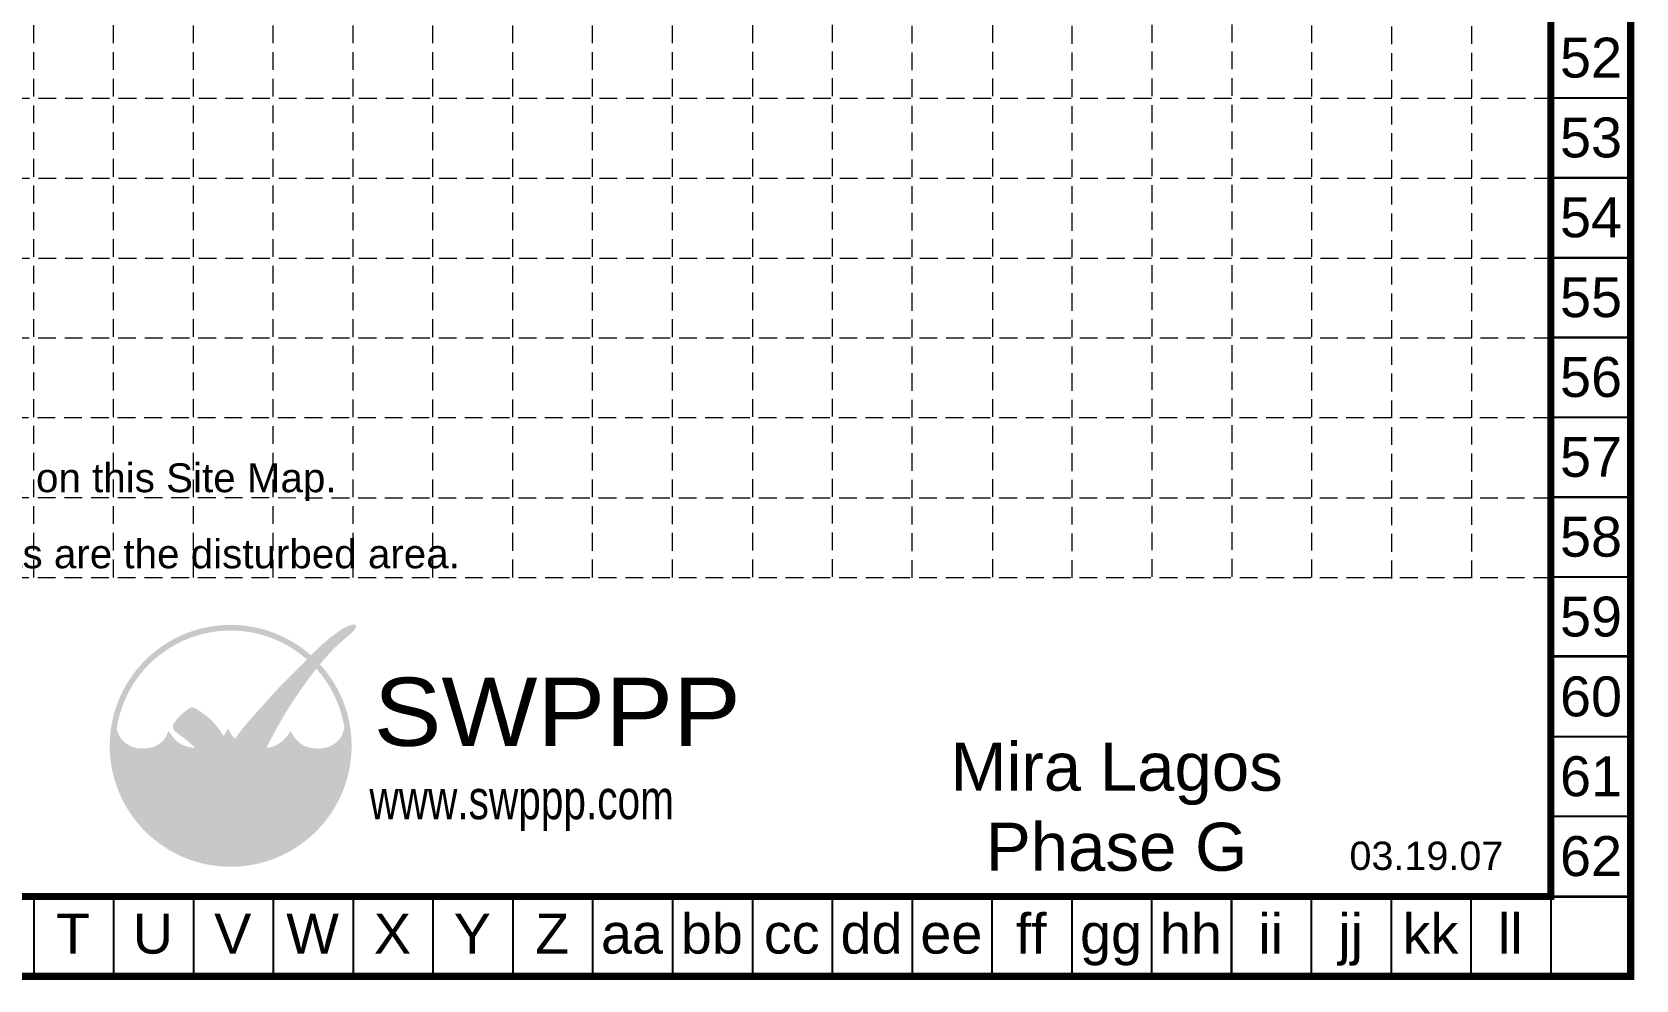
# Model space of a CAD drawing. Extents: x 2138193 to 2139991, y 332071 to 334944.
# Drawn here: x 2139091 to 2139991, y 332071 to 332603 of the extents above; entities that cross this region are included whole.
import ezdxf
from ezdxf.enums import TextEntityAlignment as Align

# ---------------------------------------------------------------- set-up
doc = ezdxf.new("R2010")
doc.units = 0
doc.header["$LTSCALE"] = 100
doc.header["$MEASUREMENT"] = 0
doc.linetypes.add('DASHED', pattern=[0.75, 0.5, -0.25])
doc.linetypes.add('HIDDEN', pattern=[0.375, 0.25, -0.125])
for name, color, linetype in [('BASE', 7, 'Continuous'), ('C-STRM-PVC-INLET-N', 7, 'Continuous'), ('GRID', 254, 'DASHED'), ('LOGO', 7, 'Continuous')]:
    doc.layers.add(name, color=color, linetype=linetype)
doc.styles.add("L200'", font='ARIAL.TTF', dxfattribs={"height": 0.001969})
doc.styles.add('LOGO1', font='ROCKEB.TTF', dxfattribs={"height": 25})
doc.styles.get("Standard").update_dxf_attribs({"font": 'ARIAL.TTF'})

# ---------------------------------------------------------------- blocks, each defined once
blk = doc.blocks.new('new logo')
at = {"layer": 'LOGO'}
h = blk.add_hatch(color=170, dxfattribs=at)
h.paths.add_polyline_path([(67.43, 44.06), (66.82, 44.7), (66.35, 45.25), (65.96, 45.76), (65.54, 46.4), (65.09, 47.19), (64.7, 47.94), (64.44, 48.47), (64.18, 49.02), (63.92, 49.58), (63.67, 50.15), (63.31, 50.99), (62.9, 52), (62.6, 52.78), (62.42, 53.27), (62.25, 53.75), (62.07, 54.23), (61.88, 54.72), (61.69, 55.22), (61.48, 55.74), (61.26, 56.27), (61.03, 56.81), (60.78, 57.37), (60.52, 57.93), (60.25, 58.5), (59.96, 59.07), (59.66, 59.64), (59.34, 60.2), (59.02, 60.77), (58.68, 61.32), (58.34, 61.87), (57.99, 62.4), (57.64, 62.91), (57.29, 63.4), (56.95, 63.87), (56.61, 64.32), (56.27, 64.74), (55.93, 65.14), (55.58, 65.53), (55.23, 65.91), (54.91, 66.23), (53.98, 66.22), (52.92, 66.33), (52.05, 66.5), (51.45, 66.64), (50.85, 66.81), (50.26, 67.01), (49.41, 67.35), (48.33, 67.91), (47.34, 68.56), (46.46, 69.26), (45.69, 70.02), (45.01, 70.79), (44.44, 71.52), (43.98, 72.16), (43.6, 72.69), (43.42, 72.95), (43.25, 73.18), (43.1, 73.38), (42.96, 73.53), (42.85, 73.65), (42.75, 73.73), (42.66, 73.76), (42.59, 73.76), (42.53, 73.71), (42.48, 73.63), (42.43, 73.52), (42.38, 73.38), (42.33, 73.22), (42.19, 72.76), (41.96, 72.1), (41.67, 71.46), (41.36, 70.91), (40.98, 70.34), (40.53, 69.77), (40.01, 69.21), (39.42, 68.67), (38.77, 68.17), (38.06, 67.7), (37.31, 67.27), (36.53, 66.9), (35.73, 66.59), (34.88, 66.34), (33.96, 66.14), (32.97, 65.99), (31.89, 65.9), (30.76, 65.86), (29.65, 65.89), (28.59, 65.97), (27.62, 66.13), (26.71, 66.36), (25.83, 66.67), (24.95, 67.08), (24.08, 67.58), (23.21, 68.18), (22.36, 68.88), (21.76, 69.47), (21.37, 69.89), (20.98, 70.36), (20.61, 70.88), (20.24, 71.46), (19.89, 72.13), (19.54, 72.89), (19.19, 73.77), (18.85, 74.77, -0.595729), (106.28, 106.77), (106.97, 107.48), (107.53, 108.05), (108.12, 108.64, 37.93689), (112.29, 104.53), (112.05, 104.24), (111.57, 103.66), (111.09, 103.06), (110.61, 102.47, -0.146449), (123.57, 75.01), (123.33, 74.47), (123.13, 73.97), (122.94, 73.5), (122.77, 73.07), (122.51, 72.4), (122.22, 71.72), (121.9, 71.1), (121.52, 70.53), (121.11, 70), (120.66, 69.51), (120.15, 69.03), (119.62, 68.57), (119.04, 68.14), (118.44, 67.73), (117.81, 67.36), (117.15, 67.03), (116.47, 66.74), (115.76, 66.49), (115.03, 66.28), (114.28, 66.11), (113.5, 65.97), (112.72, 65.88), (111.92, 65.82), (111.11, 65.8), (110.29, 65.82), (109.44, 65.89), (108.56, 66.01), (107.66, 66.19), (106.75, 66.43), (105.88, 66.73), (105.05, 67.1), (104.26, 67.53), (103.5, 68.04), (102.78, 68.61), (102.07, 69.26), (101.4, 69.96), (100.78, 70.68), (100.24, 71.38), (99.83, 72.02), (99.55, 72.52), (99.4, 72.79), (99.26, 73.03), (99.13, 73.24), (99.02, 73.4), (98.92, 73.52), (98.82, 73.58), (98.72, 73.6), (98.63, 73.58), (98.54, 73.51), (98.45, 73.42), (98.36, 73.3), (98.26, 73.16), (98.17, 73), (98.06, 72.83), (97.8, 72.39), (97.42, 71.81), (96.93, 71.14), (96.41, 70.55), (95.93, 70.06), (95.41, 69.58), (94.84, 69.11), (94.21, 68.65), (93.52, 68.19), (92.75, 67.74), (91.9, 67.28), (90.95, 66.85), (90.08, 66.57), (89.39, 66.39), (88.62, 66.22), (87.78, 66.08), (87.59, 65.61), (87.38, 65.07), (87.13, 64.45), (86.86, 63.76), (86.57, 63), (86.26, 62.19), (85.94, 61.33), (85.6, 60.44), (85.25, 59.53), (84.91, 58.59), (84.56, 57.66), (84.21, 56.72), (83.87, 55.8), (83.53, 54.89), (83.21, 54.02), (82.9, 53.18), (82.61, 52.38), (82.34, 51.64), (82.09, 50.96), (81.86, 50.33), (81.65, 49.76), (81.33, 48.95), (80.94, 48.06), (80.54, 47.29), (80.1, 46.58), (79.62, 45.94), (79.13, 45.36), (78.61, 44.81), (78.1, 44.32), (77.57, 43.87), (77.04, 43.47), (76.48, 43.12), (75.9, 42.81), (75.31, 42.55), (74.58, 42.28), (73.74, 42.05), (72.97, 41.94), (72.25, 41.93), (71.55, 42.04), (70.87, 42.22), (70.06, 42.5), (69.36, 42.77), (68.67, 43.11), (68.04, 43.53)])
h.paths.add_polyline_path([(71.76, 72.04), (70.7, 73.9), (70.07, 75.23), (69.69, 74.29), (68.67, 72.59), (67.85, 71.67), (67.95, 71.51), (68.11, 71.24), (68.27, 70.99), (68.41, 70.76), (68.55, 70.55), (68.68, 70.37), (68.8, 70.21), (68.92, 70.07), (69.04, 69.95), (69.15, 69.84), (69.26, 69.75), (69.37, 69.67), (69.48, 69.59), (69.59, 69.52), (69.7, 69.46), (69.82, 69.41), (69.94, 69.36), (70.05, 69.32), (70.17, 69.28), (70.29, 69.25), (70.41, 69.22), (70.53, 69.2), (70.64, 69.18), (70.76, 69.17), (70.88, 69.16), (71, 69.15), (71.11, 69.15), (71.22, 69.16), (71.33, 69.17), (71.44, 69.19), (71.54, 69.21), (71.64, 69.24), (71.74, 69.27), (71.84, 69.31), (71.94, 69.35), (72.04, 69.4), (72.14, 69.45), (72.24, 69.51), (72.35, 69.58), (72.45, 69.65), (72.56, 69.72), (72.67, 69.81), (72.78, 69.9), (72.89, 70), (73, 70.1), (73.11, 70.21), (73.22, 70.34), (73.3, 70.42), (72.52, 71.08)], flags=17)
blk.add_hatch(color=240, dxfattribs=at).paths.add_polyline_path([(117.73, 117.3), (118.86, 118.16), (119.82, 118.88), (120.63, 119.47), (121.31, 119.95), (121.89, 120.34), (122.37, 120.64), (122.78, 120.89), (123.13, 121.1), (123.45, 121.27), (123.73, 121.42), (123.99, 121.55), (124.22, 121.67), (124.44, 121.77), (124.65, 121.85), (124.84, 121.93), (125.03, 122.01), (125.21, 122.09), (125.4, 122.16), (125.58, 122.23), (125.76, 122.3), (125.93, 122.37), (126.1, 122.44), (126.26, 122.49), (126.41, 122.55), (126.56, 122.6), (126.69, 122.64), (126.82, 122.67), (126.95, 122.71), (127.06, 122.73), (127.18, 122.76), (127.29, 122.78), (127.39, 122.79), (127.5, 122.8), (127.6, 122.81), (127.7, 122.82), (127.79, 122.82), (127.89, 122.82), (127.98, 122.82), (128.06, 122.81), (128.14, 122.8), (128.22, 122.79), (128.29, 122.78), (128.35, 122.76), (128.42, 122.74), (128.47, 122.72), (128.52, 122.7), (128.57, 122.67), (128.62, 122.64), (128.65, 122.61), (128.69, 122.57), (128.72, 122.53), (128.75, 122.49), (128.77, 122.44), (128.79, 122.39), (128.81, 122.34), (128.82, 122.28), (128.83, 122.21), (128.84, 122.14), (128.84, 122.07), (128.84, 122), (128.83, 121.92), (128.82, 121.84), (128.81, 121.76), (128.79, 121.68), (128.77, 121.6), (128.74, 121.52), (128.7, 121.44), (128.66, 121.35), (128.61, 121.26), (128.56, 121.16), (128.5, 121.06), (128.43, 120.95), (128.35, 120.83), (128.27, 120.7), (128.18, 120.57), (128.08, 120.42), (127.96, 120.27), (127.85, 120.12), (127.71, 119.96), (127.57, 119.79), (127.42, 119.62), (127.25, 119.44), (127.06, 119.24), (126.84, 119.03), (126.58, 118.79), (126.28, 118.52), (125.94, 118.21), (125.54, 117.86), (125.08, 117.47), (124.58, 117.04), (124.04, 116.57), (123.48, 116.08), (122.89, 115.57), (122.3, 115.05), (121.71, 114.53), (121.13, 114.01), (120.58, 113.5), (120.04, 112.99), (119.52, 112.49), (119.01, 111.99), (118.51, 111.49), (118.02, 110.99), (117.53, 110.47), (117.03, 109.94), (116.53, 109.4), (116.03, 108.85), (115.52, 108.29), (115.02, 107.71), (114.51, 107.14), (114.01, 106.56), (113.51, 105.98), (113.02, 105.4), (112.54, 104.82), (112.05, 104.24), (111.57, 103.66), (111.09, 103.06), (110.59, 102.44), (110.09, 101.8), (109.56, 101.13), (109.02, 100.43), (108.45, 99.68), (107.87, 98.9), (107.27, 98.1), (106.66, 97.27), (106.04, 96.43), (105.43, 95.59), (104.82, 94.74), (104.23, 93.91), (103.65, 93.08), (103.08, 92.27), (102.52, 91.46), (101.97, 90.65), (101.42, 89.84), (100.87, 89.01), (100.32, 88.18), (99.77, 87.33), (99.2, 86.45), (98.63, 85.56), (98.06, 84.66), (97.5, 83.76), (96.94, 82.87), (96.4, 81.99), (95.88, 81.13), (95.38, 80.29), (94.91, 79.49), (94.46, 78.72), (94.03, 77.96), (93.61, 77.23), (93.21, 76.5), (92.81, 75.77), (92.41, 75.04), (92.01, 74.29), (91.6, 73.54), (91.18, 72.77), (90.78, 72.02), (90.38, 71.27), (90, 70.56), (89.64, 69.88), (89.31, 69.25), (89.01, 68.69), (88.75, 68.19), (88.53, 67.74), (88.33, 67.32), (88.15, 66.92), (87.97, 66.52), (87.78, 66.08), (87.59, 65.61), (87.38, 65.07), (87.13, 64.45), (86.86, 63.76), (86.57, 63), (86.26, 62.19), (85.94, 61.33), (85.6, 60.44), (85.25, 59.53), (84.91, 58.59), (84.56, 57.66), (84.21, 56.72), (83.87, 55.8), (83.53, 54.89), (83.21, 54.02), (82.9, 53.18), (82.61, 52.38), (82.34, 51.64), (82.09, 50.96), (81.86, 50.33), (81.65, 49.76), (81.44, 49.23), (81.24, 48.75), (81.04, 48.29), (80.84, 47.87), (80.64, 47.48), (80.43, 47.11), (80.2, 46.75), (79.97, 46.41), (79.73, 46.09), (79.49, 45.78), (79.24, 45.49), (78.99, 45.21), (78.74, 44.95), (78.48, 44.69), (78.23, 44.45), (77.97, 44.21), (77.71, 43.99), (77.44, 43.78), (77.17, 43.58), (76.9, 43.39), (76.62, 43.21), (76.33, 43.04), (76.04, 42.89), (75.75, 42.75), (75.45, 42.62), (75.16, 42.5), (74.87, 42.39), (74.58, 42.29), (74.3, 42.2), (74.02, 42.13), (73.75, 42.07), (73.49, 42.02), (73.23, 41.98), (72.98, 41.95), (72.73, 41.94), (72.49, 41.93), (72.24, 41.94), (72.01, 41.97), (71.77, 42), (71.53, 42.05), (71.3, 42.11), (71.06, 42.17), (70.83, 42.24), (70.59, 42.32), (70.35, 42.4), (70.12, 42.48), (69.88, 42.57), (69.64, 42.66), (69.4, 42.76), (69.16, 42.87), (68.93, 42.98), (68.69, 43.11), (68.47, 43.25), (68.25, 43.39), (68.04, 43.55), (67.83, 43.72), (67.62, 43.9), (67.42, 44.09), (67.22, 44.28), (67.03, 44.49), (66.83, 44.69), (66.64, 44.9), (66.45, 45.13), (66.26, 45.36), (66.06, 45.62), (65.86, 45.91), (65.65, 46.23), (65.43, 46.59), (65.2, 47), (64.96, 47.45), (64.7, 47.94), (64.44, 48.47), (64.18, 49.02), (63.92, 49.58), (63.67, 50.15), (63.43, 50.71), (63.2, 51.26), (62.99, 51.78), (62.79, 52.29), (62.6, 52.78), (62.42, 53.27), (62.25, 53.75), (62.07, 54.23), (61.88, 54.72), (61.69, 55.22), (61.48, 55.74), (61.26, 56.27), (61.03, 56.81), (60.78, 57.37), (60.52, 57.93), (60.25, 58.5), (59.96, 59.07), (59.66, 59.64), (59.34, 60.2), (59.02, 60.77), (58.68, 61.32), (58.34, 61.87), (57.99, 62.4), (57.64, 62.91), (57.29, 63.4), (56.95, 63.87), (56.61, 64.32), (56.27, 64.74), (55.93, 65.14), (55.58, 65.53), (55.23, 65.91), (54.86, 66.28), (54.49, 66.65), (54.09, 67.01), (53.68, 67.39), (53.25, 67.76), (52.81, 68.14), (52.35, 68.52), (51.89, 68.9), (51.42, 69.28), (50.95, 69.66), (50.48, 70.04), (50.01, 70.41), (49.54, 70.78), (49.09, 71.13), (48.65, 71.47), (48.24, 71.8), (47.84, 72.11), (47.47, 72.4), (47.14, 72.66), (46.83, 72.9), (46.56, 73.11), (46.32, 73.3), (46.11, 73.47), (45.92, 73.63), (45.75, 73.78), (45.6, 73.92), (45.46, 74.05), (45.34, 74.18), (45.23, 74.31), (45.13, 74.44), (45.04, 74.56), (44.96, 74.69), (44.9, 74.82), (44.84, 74.96), (44.8, 75.1), (44.76, 75.24), (44.73, 75.39), (44.72, 75.54), (44.71, 75.69), (44.7, 75.84), (44.71, 75.99), (44.72, 76.15), (44.75, 76.3), (44.78, 76.45), (44.81, 76.6), (44.86, 76.75), (44.92, 76.9), (44.99, 77.06), (45.07, 77.23), (45.17, 77.4), (45.29, 77.59), (45.42, 77.8), (45.57, 78.01), (45.73, 78.24), (45.91, 78.48), (46.11, 78.73), (46.32, 78.99), (46.55, 79.26), (46.8, 79.54), (47.06, 79.83), (47.33, 80.13), (47.62, 80.43), (47.91, 80.73), (48.21, 81.04), (48.52, 81.34), (48.84, 81.64), (49.16, 81.93), (49.48, 82.21), (49.79, 82.48), (50.1, 82.74), (50.41, 82.98), (50.7, 83.21), (50.98, 83.42), (51.24, 83.62), (51.49, 83.79), (51.7, 83.95), (51.9, 84.08), (52.08, 84.19), (52.25, 84.29), (52.4, 84.38), (52.55, 84.45), (52.68, 84.51), (52.82, 84.56), (52.95, 84.61), (53.08, 84.64), (53.21, 84.67), (53.34, 84.69), (53.47, 84.7), (53.6, 84.7), (53.72, 84.69), (53.85, 84.68), (53.97, 84.65), (54.1, 84.62), (54.22, 84.58), (54.35, 84.54), (54.48, 84.48), (54.61, 84.43), (54.74, 84.36), (54.88, 84.3), (55.02, 84.23), (55.17, 84.15), (55.34, 84.06), (55.51, 83.97), (55.7, 83.86), (55.91, 83.73), (56.14, 83.59), (56.4, 83.42), (56.68, 83.23), (56.99, 83.01), (57.32, 82.78), (57.67, 82.53), (58.03, 82.27), (58.4, 81.99), (58.79, 81.71), (59.18, 81.42), (59.57, 81.13), (59.97, 80.83), (60.37, 80.53), (60.76, 80.22), (61.15, 79.91), (61.54, 79.59), (61.91, 79.27), (62.28, 78.93), (62.64, 78.6), (62.98, 78.25), (63.32, 77.9), (63.65, 77.54), (63.97, 77.17), (64.29, 76.79), (64.6, 76.4), (64.91, 76.01), (65.22, 75.6), (65.52, 75.19), (65.82, 74.78), (66.11, 74.37), (66.39, 73.96), (66.66, 73.57), (66.91, 73.18), (67.15, 72.81), (67.37, 72.45), (67.58, 72.12), (67.77, 71.8), (67.95, 71.51), (68.11, 71.24), (68.27, 70.99), (68.41, 70.76), (68.55, 70.55), (68.68, 70.37), (68.8, 70.21), (68.92, 70.07), (69.04, 69.95), (69.15, 69.84), (69.26, 69.75), (69.37, 69.67), (69.48, 69.59), (69.59, 69.52), (69.7, 69.46), (69.82, 69.41), (69.94, 69.36), (70.05, 69.32), (70.17, 69.28), (70.29, 69.25), (70.41, 69.22), (70.53, 69.2), (70.64, 69.18), (70.76, 69.17), (70.88, 69.16), (71, 69.15), (71.11, 69.15), (71.22, 69.16), (71.33, 69.17), (71.44, 69.19), (71.54, 69.21), (71.64, 69.24), (71.74, 69.27), (71.84, 69.31), (71.94, 69.35), (72.04, 69.4), (72.14, 69.45), (72.24, 69.51), (72.35, 69.58), (72.45, 69.65), (72.56, 69.72), (72.67, 69.81), (72.78, 69.9), (72.89, 70), (73, 70.1), (73.11, 70.21), (73.22, 70.34), (73.34, 70.47), (73.46, 70.61), (73.58, 70.77), (73.72, 70.94), (73.85, 71.12), (74, 71.32), (74.15, 71.53), (74.32, 71.77), (74.5, 72.01), (74.68, 72.27), (74.88, 72.55), (75.09, 72.84), (75.32, 73.15), (75.56, 73.46), (75.82, 73.79), (76.09, 74.14), (76.37, 74.49), (76.67, 74.87), (76.99, 75.25), (77.32, 75.65), (77.66, 76.07), (78.02, 76.5), (78.39, 76.95), (78.77, 77.42), (79.18, 77.91), (79.6, 78.4), (80.03, 78.92), (80.49, 79.45), (80.96, 80), (81.46, 80.56), (81.97, 81.13), (82.5, 81.72), (83.04, 82.31), (83.59, 82.91), (84.14, 83.51), (84.68, 84.1), (85.22, 84.68), (85.74, 85.25), (86.24, 85.81), (86.73, 86.35), (87.2, 86.89), (87.67, 87.41), (88.13, 87.94), (88.59, 88.46), (89.06, 88.98), (89.53, 89.52), (90.01, 90.05), (90.5, 90.6), (91, 91.16), (91.52, 91.73), (92.06, 92.31), (92.61, 92.9), (93.18, 93.5), (93.77, 94.12), (94.38, 94.75), (95.01, 95.39), (95.64, 96.03), (96.28, 96.68), (96.92, 97.32), (97.56, 97.96), (98.19, 98.58), (98.8, 99.19), (99.39, 99.77), (99.96, 100.34), (100.52, 100.9), (101.07, 101.45), (101.61, 101.98), (102.14, 102.52), (102.66, 103.05), (103.19, 103.59), (103.72, 104.13), (104.25, 104.67), (104.78, 105.23), (105.32, 105.78), (105.86, 106.34), (106.41, 106.91), (106.97, 107.48), (107.53, 108.05), (108.11, 108.62), (108.69, 109.2), (109.27, 109.77), (109.86, 110.34), (110.45, 110.91), (111.04, 111.47), (111.62, 112.02), (112.2, 112.56), (112.77, 113.1), (113.35, 113.62), (113.95, 114.16), (114.58, 114.71), (115.26, 115.3), (116.01, 115.91), (116.82, 116.58)])
at = {"layer": 'LOGO', "style": 'LOGO1'}
for s, height, width, p in [('SWPPP', 31.324, 1.115, (136.96, 67.05)), ('www.swppp.com', 18.1118, 0.77, (135.01, 33.35))]:
    blk.add_text(s, height=height, dxfattribs=dict(at, width=width)).set_placement(p)

msp = doc.modelspace()

# ---------------------------------------------------------------- linework, layer by layer
at = {"layer": 'BASE'}
for p, q in [((2139988.37, 332072.69), (2139988.37, 334942.37)), ((2139943.53, 332117.53), (2139943.53, 334897.53)), ((2139988.37, 332565.92), (2139943.53, 332565.92)), ((2139988.37, 332521.08), (2139943.53, 332521.08)), ((2139988.37, 332476.24), (2139943.53, 332476.24)), ((2139988.37, 332431.4), (2139943.53, 332431.4)), ((2139988.37, 332386.56), (2139943.53, 332386.56)), ((2139988.37, 332341.72), (2139943.53, 332341.72)), ((2139988.37, 332296.88), (2139943.53, 332296.88)), ((2139988.37, 332252.04), (2139943.53, 332252.04)), ((2139988.37, 332207.21), (2139943.53, 332207.21)), ((2139988.37, 332162.37), (2139943.53, 332162.37)), ((2138239.66, 332117.53), (2139943.53, 332117.53)), ((2139091.6, 332117.53), (2139091.6, 332072.69)), ((2139136.43, 332117.53), (2139136.43, 332072.69)), ((2139181.27, 332117.53), (2139181.27, 332072.69)), ((2139226.11, 332117.53), (2139226.11, 332072.69)), ((2139270.95, 332117.53), (2139270.95, 332072.69)), ((2139315.79, 332117.53), (2139315.79, 332072.69)), ((2139360.63, 332117.53), (2139360.63, 332072.69)), ((2139405.47, 332117.53), (2139405.47, 332072.69)), ((2139450.31, 332117.53), (2139450.31, 332072.69)), ((2139495.14, 332117.53), (2139495.14, 332072.69)), ((2139539.98, 332117.53), (2139539.98, 332072.69)), ((2139584.82, 332117.53), (2139584.82, 332072.69)), ((2139629.66, 332117.53), (2139629.66, 332072.69)), ((2139674.5, 332117.53), (2139674.5, 332072.69)), ((2139719.34, 332117.53), (2139719.34, 332072.69)), ((2139764.18, 332117.53), (2139764.18, 332072.69)), ((2139809.02, 332117.53), (2139809.02, 332072.69)), ((2139853.85, 332117.53), (2139853.85, 332072.69)), ((2139898.69, 332117.53), (2139898.69, 332072.69)), ((2139943.53, 332117.53), (2139943.53, 332072.69)), ((2139988.37, 332117.53), (2139943.53, 332117.53)), ((2138194.82, 332072.69), (2139988.37, 332072.69))]:
    msp.add_line(p, q, dxfattribs=at)
at = {"layer": 'BASE', "color": 7, "ltscale": 10, "const_width": 1}
for points in [[(2139987.9, 332565.97), (2139944.52, 332565.97)], [(2139987.9, 332521), (2139944.52, 332521)], [(2139987.9, 332476.11), (2139944.52, 332476.11)], [(2139987.9, 332431.3), (2139944.52, 332431.3)], [(2139987.9, 332386.48), (2139944.52, 332386.48)], [(2139987.9, 332341.66), (2139944.52, 332341.66)], [(2139987.9, 332296.84), (2139944.52, 332296.84)], [(2139987.9, 332252.69), (2139944.52, 332252.69)], [(2139987.9, 332207.26), (2139944.52, 332207.26)], [(2139987.9, 332162.55), (2139944.52, 332162.55)], [(2139091.62, 332073.24), (2139091.62, 332116.62)], [(2139136.52, 332073.24), (2139136.52, 332116.62)], [(2139181.33, 332073.24), (2139181.33, 332116.62)], [(2139226.14, 332073.24), (2139226.14, 332116.62)], [(2139270.97, 332073.24), (2139270.97, 332116.62)], [(2139315.8, 332073.24), (2139315.8, 332116.62)], [(2139360.76, 332073.24), (2139360.76, 332116.62)], [(2139405.62, 332073.24), (2139405.62, 332116.62)], [(2139450.4, 332073.24), (2139450.4, 332116.62)], [(2139495.24, 332073.24), (2139495.24, 332116.62)], [(2139540, 332073.24), (2139540, 332116.62)], [(2139584.9, 332073.24), (2139584.9, 332116.62)], [(2139629.69, 332073.24), (2139629.69, 332116.62)], [(2139674.59, 332073.24), (2139674.59, 332116.62)], [(2139719.33, 332073.24), (2139719.33, 332116.62)], [(2139764.14, 332073.24), (2139764.14, 332116.62)], [(2139809, 332073.24), (2139809, 332116.62)], [(2139853.88, 332073.24), (2139853.88, 332116.62)], [(2139898.74, 332073.24), (2139898.74, 332116.62)], [(2139943.66, 332073.24), (2139943.66, 332116.62)], [(2139987.9, 332117.12), (2139944.52, 332117.12)]]:
    msp.add_lwpolyline(points, dxfattribs=at)
at = {"layer": 'C-STRM-PVC-INLET-N', "ltscale": 10, "const_width": 4}
msp.add_lwpolyline([(2139988.33, 334942.35), (2139988.37, 332072.69), (2138194.82, 332072.69), (2138194.82, 334942.37), (2139989.32, 334942.33)], dxfattribs=at)
msp.add_lwpolyline([(2138239.62, 334897.62), (2139943.53, 334897.53), (2139943.53, 332117.52), (2138239.66, 332117.53)], close=True, dxfattribs=at)
at = {"layer": 'GRID', "color": 252, "linetype": 'HIDDEN', "lineweight": 0, "ltscale": 0.4}
for p, q in [((2139091.6, 332296.76), (2139091.6, 334897.53)), ((2139136.43, 332296.76), (2139136.43, 334897.53)), ((2139181.27, 332296.75), (2139181.27, 334897.53)), ((2139226.11, 332296.74), (2139226.11, 334897.53)), ((2139270.95, 332296.73), (2139270.95, 334897.53)), ((2139315.79, 332296.73), (2139315.79, 334897.53)), ((2139360.63, 332296.72), (2139360.63, 334897.53)), ((2139405.47, 332296.71), (2139405.47, 334897.53)), ((2139450.31, 332296.71), (2139450.31, 334897.53)), ((2139495.36, 332296.81), (2139495.14, 334897.53)), ((2139540.15, 332297.03), (2139539.98, 334897.53)), ((2139584.95, 332296.49), (2139584.82, 334897.53)), ((2139630.2, 332296.9), (2139629.86, 334898.54)), ((2139674.8, 332296.44), (2139674.7, 334898.54)), ((2139719.68, 332296.99), (2139719.54, 334898.54)), ((2139764.6, 332297.14), (2139764.38, 334898.54)), ((2139809.35, 332296.75), (2139809.21, 334898.54)), ((2139854.29, 332296.16), (2139854.05, 334898.54)), ((2139899.15, 332296.28), (2139898.89, 334898.54)), ((2138239.23, 332565.77), (2139943.11, 332565.77)), ((2138239.23, 332520.93), (2139943.11, 332520.93)), ((2138239.23, 332476.09), (2139943.11, 332476.09)), ((2138239, 332431.28), (2139941.68, 332431.19)), ((2138238.68, 332386.32), (2139941.68, 332386.62)), ((2138238.83, 332341.58), (2139941.85, 332341.46)), ((2138238.83, 332296.9), (2139941.79, 332296.63))]:
    msp.add_line(p, q, dxfattribs=at)

# ---------------------------------------------------------------- block references
at = {"layer": 'GRID', "xscale": 1.222222171511912, "yscale": 1.22222217356102, "zscale": 1.222222173333333}
msp.add_blockref('new logo', (2139115.09, 332120.19), dxfattribs=at)

# ---------------------------------------------------------------- texts
at = {"insert": (2139699.72, 332203.97), "char_height": 27, "width": 198.1086, "attachment_point": 2}
msp.add_mtext('Mira Lagos\\PPhase G', dxfattribs=at)
at = {"layer": 'BASE', "width": 1}
for s, height, p in [('52', 22.419, (2139966.11, 332588.62)), ('53', 22.419, (2139966.11, 332543.79)), ('54', 22.419, (2139966.11, 332498.95)), ('55', 22.419, (2139966.11, 332454.11)), ('56', 22.419, (2139966.11, 332409.27)), ('57', 22.419, (2139966.11, 332364.43)), ('58', 22.419, (2139966.11, 332319.59)), ('59', 22.419, (2139966.11, 332274.75)), ('60', 22.419, (2139966.11, 332229.91)), ('61', 22.419, (2139966.11, 332185.08)), ('62', 22.419, (2139966.11, 332140.24)), ('bb', 22.419, (2139472.39, 332096.67)), ('dd', 22.419, (2139562.07, 332096.67)), ('ff', 22.419, (2139651.74, 332096.67)), ('hh', 22.419, (2139741.42, 332096.67)), ('ii', 22.419, (2139786.26, 332096.67)), ('jj', 22.419, (2139831.1, 332096.67)), ('kk', 22.419, (2139875.94, 332096.67)), ('ll', 22.419, (2139920.78, 332096.67)), ('T', 22.42, (2139113.68, 332096.67)), ('U', 22.42, (2139158.52, 332096.67)), ('V', 22.42, (2139203.36, 332096.67)), ('W', 22.42, (2139248.19, 332096.67)), ('X', 22.42, (2139293.03, 332096.67)), ('Y', 22.42, (2139337.87, 332096.67)), ('Z', 22.42, (2139382.71, 332096.67)), ('aa', 22.419, (2139427.55, 332096.67)), ('cc', 22.419, (2139517.23, 332096.67)), ('ee', 22.419, (2139606.9, 332096.67)), ('gg', 22.419, (2139696.58, 332096.67))]:
    msp.add_text(s, height=height, dxfattribs=at).set_placement(p, align=Align.MIDDLE_CENTER)
at = {"layer": 'BASE', "color": 7, "style": "L200'", "width": 1}
for s, height, p in [('Location of concrete washout will be determined in the field and will be reflected on this Site Map.', 16.2218, (2138286.76, 332344.58)), ('Stabilization practices are expected to be used at all disturbed areas; Ryland lots are the disturbed area.', 16.22177, (2138286.73, 332301.86))]:
    msp.add_text(s, height=height, dxfattribs=at).set_placement(p)
at = {"layer": 'BASE', "width": 1}
msp.add_text('03.19.07', height=15.892, dxfattribs=at).set_placement((2139873.66, 332132.46), align=Align.CENTER)

doc.saveas('drawing.dxf')
